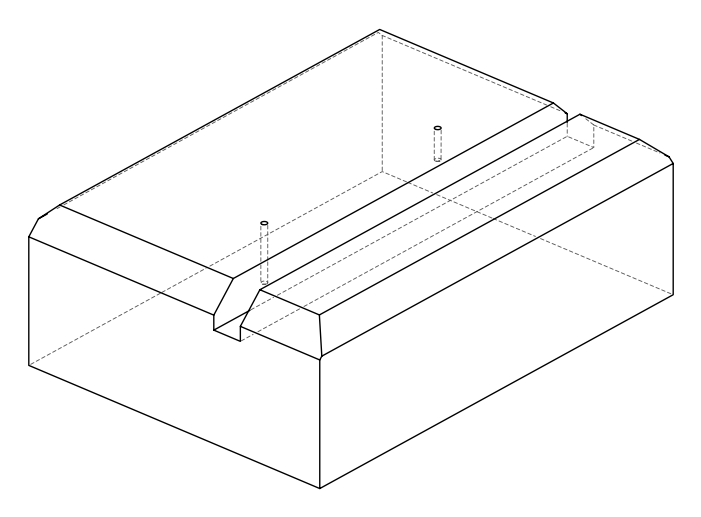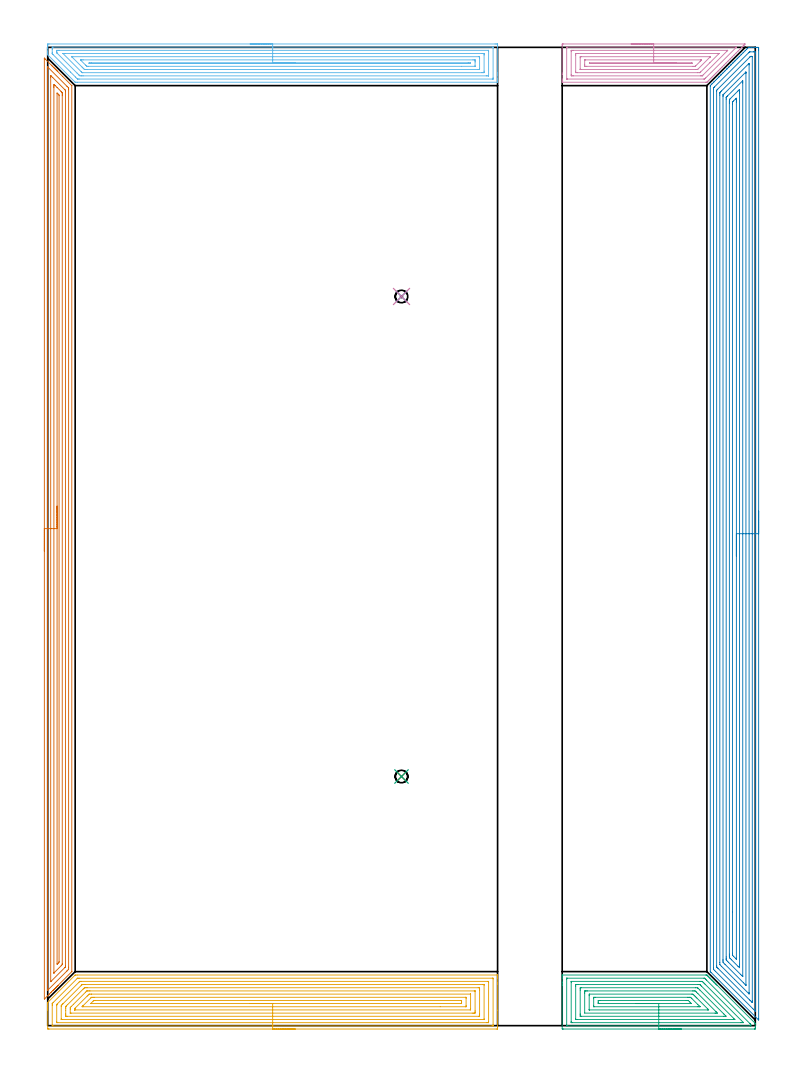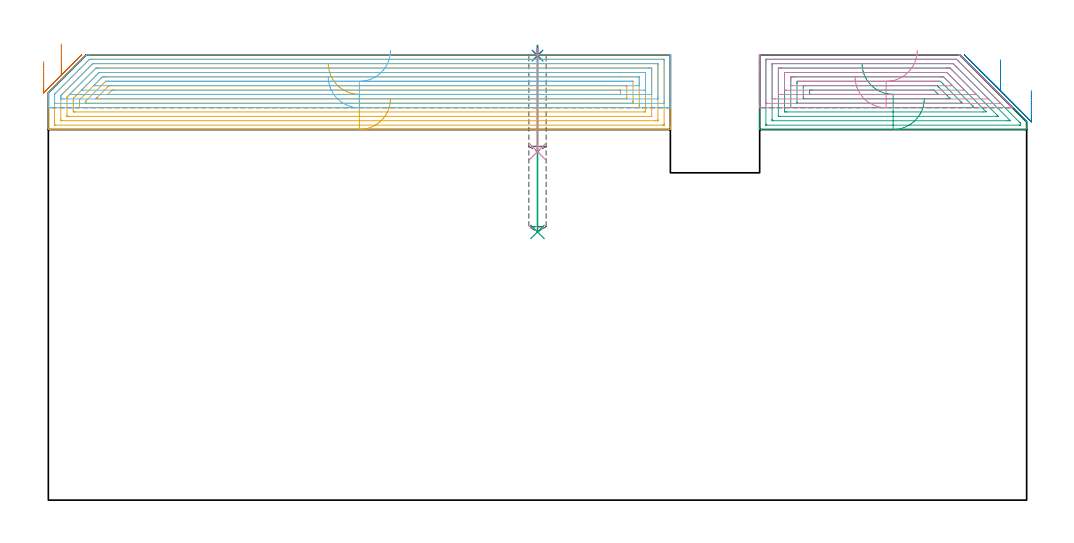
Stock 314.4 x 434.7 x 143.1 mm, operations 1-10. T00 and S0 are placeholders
(PLAN: 11 operations, 3 tool changes, 94.9 min)
(1 SPOT_DRILL | STEP1POCKET | NXT0321_9005460120000 | 0.03 min | 1 mm3)
(2 SPOT_DRILL_1 | STEP1POCKET_1 | NXT0321_9005460120000 | 0.03 min | 0 mm3)
(3 DRILL_BLIND_HOLE_INTO_CENTER | STEP1POCKET | UGT0301_451 | 0.24 min | 1354 mm3)
(4 DRILL_BLIND_HOLE_INTO_CENTER_1 | STEP1POCKET_1 | UGT0301_451 | 0.13 min | 728 mm3)
(5 AREA_MILL | FG_CHAMFER_SURFACE | UGT0205_001 | 14.49 min | 59989 mm3)
(6 AREA_MILL_1 | FG_CHAMFER_SURFACE_1 | UGT0205_001 | 11.12 min | 29936 mm3)
(7 AREA_MILL_2 | FG_CHAMFER_SURFACE_2 | UGT0205_001 | 16.45 min | 29896 mm3)
(8 AREA_MILL_3 | FG_CHAMFER_SURFACE_3 | UGT0205_001 | 26.9 min | 100169 mm3)
(9 AREA_MILL_4 | FG_CHAMFER_SURFACE_4 | UGT0205_001 | 5.82 min | 23470 mm3)
(10 AREA_MILL_5 | FG_CHAMFER_SURFACE_5 | UGT0205_001 | 4.25 min | 11216 mm3)
(11 MILL_RECTANGULAR_SLOT | SLOT_RECTANGULAR | UGT0201_094 | Follow Part, ap 5, ae 75% | 15.43 min | 465919 mm3)
(TOOL NXT0321_9005460120000 | NC Spot Drill, 142deg, 12mm, Carbide, Uncoated | D12 PA142 FL30 Z2)
(TOOL UGT0301_451 | Carbide Drill 5.6 mm | D5.6 PA118 FL57 Z2)
(TOOL UGT0205_001 | Chamfer Mill 20 x 3 x 45 deg. | D20 FL50 Z2)
(TOOL UGT0201_094 | End mill 20 mm | D20 FL38 Z4)
(OP 1 SPOT_DRILL)
G17 G21 G94 G90
T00 M6
G54
G17 G0 G90 X157.2 Y110.7 S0 M3
G43 Z153.1 H0
G94 G81 G98 Z142.859 F250. R146.1
G80
M5
M2
(OP 2 SPOT_DRILL_1)
G17 G21 G94 G90
T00 M6
G54
G17 G0 G90 X157.2 Y324. S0 M3
G43 Z153.1 H0
G94 G81 G98 Z142.859 F250. R146.1
G80
M5
M2
(OP 3 DRILL_BLIND_HOLE_INTO_CENTER)
G17 G21 G94 G90
T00 M6
G54
G17 G0 G90 X157.2 Y110.7 S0 M3
G43 Z153.1 H0
G94 G81 G98 Z86.2 F250. R145.1
G80
M5
M2
(OP 4 DRILL_BLIND_HOLE_INTO_CENTER_1)
G17 G21 G94 G90
T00 M6
G54
G17 G0 G90 X157.2 Y324. S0 M3
G43 Z153.1 H0
G94 G81 G98 Z112. F250. R145.1
G80
M5
M2
(OP 5 AREA_MILL)
G17 G21 G94 G90
T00 M6
G54
G17 G0 G90 X109.95 Y-1.5 S1061 M3
G43 Z153.1 H0
Z129.1
G94 G1 X109.912 Z128.228 F250.
X109.798 Z127.364
X109.609 Z126.512
X109.347 Z125.68
X109.013 Z124.874
X108.61 Z124.1
X108.142 Z123.364
X107.61 Z122.672
X107.021 Z122.029
X106.378 Z121.44
X105.686 Z120.908
X104.95 Z120.44
X104.176 Z120.037
X103.37 Z119.703
X102.538 Z119.441
X101.686 Z119.252
X100.822 Z119.138
X99.95 Z119.1
X0.587
X0.193 Y-1.496 Z119.102
X0.01 Y-1.491 Z119.106
X0. Y-1.304 Z119.293
Y6.961 Z127.555
Y7.565 Z128.162
Y7.846 Z128.442
Y8.449 Z129.046
Y8.73 Z129.326
Y9.293 Z129.892
Y9.615 Z130.214
Y10.058 Z130.656
X0.001 Y10.221 Z130.819
X0.01 Y10.3 Z130.895
X0.083 Y10.383 Z130.982
X12.172 Y22.471 Z143.071
X12.196 Y22.493 Z143.093
X13.063 Y22.5 Z143.1
X199.758
X199.891 Y22.497 Z143.088
X199.893 Y22.483 Z143.074
X199.9 Y22.183 Z142.782
Y21.68 Z142.279
Y21.117 Z141.712
Y19.067 Z139.664
Y18.463 Z139.057
Y6.82 Z127.417
Y-0.7 Z119.897
X199.897 Y-1.002 Z119.595
X199.892 Y-1.491 Z119.106
X199.809 Y-1.494 Z119.103
X199.313 Y-1.5 Z119.1
X99.95
Y-0.086 Z120.514
X2.338
X2.15 Y-0.084 Z120.516
X2.057 Y-0.081 Z120.519
X2.018 Y-0.079 Z120.521
X2.01 Y-0.054 Z120.546
X2.006 Y0.033 Z120.633
X2.001 Y0.248 Z120.848
X2. Y9.097 Z129.697
X2.004 Y9.615 Z130.215
X2.007 Y9.798 Z130.398
X2.01 Y9.843 Z130.443
X2.031 Y9.87 Z130.47
X2.069 Y9.913 Z130.513
X2.369 Y10.219 Z130.819
X13.063 Y20.912 Z141.512
X13.169 Y21.012 Z141.612
X13.225 Y21.063 Z141.663
X13.259 Y21.079 Z141.679
X13.31 Y21.081 Z141.681
X13.525 Y21.084 Z141.684
X13.954 Y21.086 Z141.686
X197.562
X197.75 Y21.084 Z141.684
X197.843 Y21.081 Z141.681
X197.882 Y21.079 Z141.679
X197.89 Y21.054 Z141.654
X197.894 Y20.967 Z141.567
X197.899 Y20.752 Z141.352
Y0.402 Z121.002
X197.893 Y0.034 Z120.634
X197.89 Y-0.068 Z120.532
X197.875 Y-0.079 Z120.521
X197.852 Y-0.081 Z120.519
X197.745 Y-0.084 Z120.516
X197.531 Y-0.086 Z120.514
X197.499
X99.95
Y1.328 Z121.928
X4.478 Y1.329 Z121.929
X4.152 Y1.33 Z121.93
X4.044 Y1.333 Z121.933
X4.013 Y1.335 Z121.935
X4.007 Y1.401 Z122.001
X4.003 Y1.502 Z122.102
X4.001 Y1.652 Z122.252
X4. Y1.803 Z122.403
Y8.881 Z129.481
X4.002 Y9.032 Z129.632
X4.009 Y9.333 Z129.933
X4.013 Y9.402 Z130.002
X4.026 Y9.42 Z130.02
X4.062 Y9.46 Z130.06
X4.152 Y9.553 Z130.153
X13.951 Y19.352 Z139.952
X14.255 Y19.645 Z140.245
X14.277 Y19.665 Z140.265
X14.308 Y19.667 Z140.267
X14.378 Y19.67 Z140.27
X14.52 Y19.671 Z140.271
X14.846 Y19.672 Z140.272
X195.422 Y19.671 Z140.271
X195.748 Y19.669 Z140.269
X195.856 Y19.667 Z140.267
X195.887 Y19.665 Z140.265
X195.893 Y19.598 Z140.198
X195.897 Y19.498 Z140.098
X195.899 Y19.348 Z139.948
X195.9 Y19.197 Z139.797
X195.899 Y1.652 Z122.252
X195.898 Y1.503 Z122.103
X195.89 Y1.352 Z121.952
X195.883 Y1.334 Z121.934
X195.869 Y1.332 Z121.932
X195.83 Y1.33 Z121.93
X195.748 Y1.329 Z121.929
X195.183 Y1.328 Z121.928
X99.95
Y2.743 Z123.343
X6.618
X6.085 Y2.745 Z123.345
X6.024 Y2.748 Z123.348
X6.011 Y2.749 Z123.349
X6.008 Y2.765 Z123.365
X6.004 Y2.81 Z123.41
X6.001 Y2.992 Z123.592
Y8.664 Z129.264
X6.002 Y8.73 Z129.33
X6.01 Y8.933 Z129.533
X6.135 Y9.074 Z129.674
X6.304 Y9.248 Z129.848
X6.664 Y9.615 Z130.215
X6.744 Y9.696 Z130.296
X14.846 Y17.797 Z138.397
X15.182 Y18.129 Z138.729
X15.265 Y18.207 Z138.807
X15.314 Y18.25 Z138.85
X15.395 Y18.252 Z138.852
X15.737 Y18.256 Z138.856
X15.944 Y18.257 Z138.857
X16.628
X193.282
X193.815 Y18.255 Z138.855
X193.876 Y18.252 Z138.852
X193.889 Y18.251 Z138.851
X193.892 Y18.235 Z138.835
X193.896 Y18.19 Z138.79
X193.899 Y18.008 Z138.608
Y3.012 Z123.612
X193.897 Y2.807 Z123.407
X193.894 Y2.757 Z123.357
X193.89 Y2.75 Z123.35
X193.884 Y2.747 Z123.347
X193.856 Y2.744 Z123.344
X193.758 Y2.743 Z123.343
X99.95
Y4.157 Z124.757
X8.608 Y4.158 Z124.758
X8.457 Y4.159 Z124.759
X8.156 Y4.164 Z124.764
X8.009 Y4.174 Z124.774
X8.006 Y4.221 Z124.821
X8.004 Y4.307 Z124.907
X8. Y4.91 Z125.51
Y5.191 Z125.791
Y6.679 Z127.279
Y7.564 Z128.164
X8.002 Y7.846 Z128.446
X8.009 Y8.44 Z129.04
X8.02 Y8.509 Z129.109
X8.065 Y8.558 Z129.158
X8.231 Y8.73 Z129.33
X8.861 Y9.363 Z129.963
X15.737 Y16.239 Z136.839
X15.966 Y16.466 Z137.066
X16.198 Y16.693 Z137.293
X16.342 Y16.831 Z137.431
X16.483 Y16.838 Z137.438
X16.628 Y16.84 Z137.44
X17.368 Y16.843 Z137.443
X17.519
X191.293 Y16.842 Z137.442
X191.443 Y16.841 Z137.441
X191.744 Y16.836 Z137.436
X191.89 Y16.826 Z137.426
X191.894 Y16.779 Z137.379
X191.896 Y16.693 Z137.293
X191.9 Y16.091 Z136.691
Y15.809 Z136.409
Y5.191 Z125.791
X191.898 Y4.59 Z125.19
X191.891 Y4.307 Z124.907
X191.886 Y4.164 Z124.764
X191.594 Y4.159 Z124.759
X191.443 Y4.158 Z124.758
X99.95 Y4.157 Z124.757
Y5.571 Z126.171
X10.39 Y5.572 Z126.172
X10.005 Y5.573 Z126.173
X10.004 Y5.574 Z126.174
X10.001 Y5.577 Z126.177
Y7.347 Z127.947
X10.007 Y7.846 Z128.446
X10.01 Y8.037 Z128.637
X10.097 Y8.137 Z128.737
X10.39 Y8.44 Z129.04
X11.422 Y9.475 Z130.075
X16.872 Y14.924 Z135.524
X17.198 Y15.243 Z135.843
X17.31 Y15.35 Z135.95
X17.397 Y15.422 Z136.022
X17.519 Y15.424 Z136.024
X17.903 Y15.427 Z136.027
X18.41 Y15.429 Z136.029
X18.793
X189.51 Y15.428 Z136.028
X189.895 Y15.427 Z136.027
X189.896 Y15.426 Z136.026
X189.899 Y15.423 Z136.023
X189.9 Y6.574 Z127.174
X189.897 Y6.076 Z126.676
X189.892 Y5.697 Z126.297
X189.882 Y5.578 Z126.178
X189.764 Y5.576 Z126.176
X189.51 Y5.573 Z126.173
X189.127 Y5.571 Z126.171
X188.619
X99.95
Y6.985 Z127.585
X12.148
X12.064 Y6.986 Z127.586
X12.023 Y6.989 Z127.589
X12.011 Y6.992 Z127.592
X12.006 Y7.002 Z127.602
X12.001 Y7.038 Z127.638
X12. Y7.049 Z127.649
Y7.132 Z127.732
X12.002 Y7.226 Z127.826
X12.01 Y7.525 Z128.125
X12.016 Y7.607 Z128.207
X12.029 Y7.625 Z128.225
X12.065 Y7.666 Z128.266
X12.162 Y7.765 Z128.365
X17.535 Y13.138 Z133.738
X17.981 Y13.581 Z134.181
X18.41 Y14.006 Z134.606
X18.441 Y14.009 Z134.609
X19.301 Y14.015 Z134.615
X19.326
X187.753
X187.836 Y14.013 Z134.613
X187.877 Y14.011 Z134.611
X187.889 Y14.008 Z134.608
X187.894 Y13.998 Z134.598
X187.899 Y13.962 Z134.562
X187.9 Y13.951 Z134.551
Y7.675 Z128.275
X187.897 Y7.504 Z128.104
X187.89 Y7.163 Z127.763
X187.881 Y6.992 Z127.592
X187.703 Y6.985 Z127.585
X99.95
Y8.4 Z129.
X15.737
X15.403 Y8.402 Z129.002
X15.309 Y8.404 Z129.004
X15.268 Y8.406 Z129.006
X15.348 Y8.492 Z129.092
X15.5 Y8.651 Z129.251
X15.577 Y8.73 Z129.33
X15.657 Y8.81 Z129.41
X19.209 Y12.361 Z132.961
X19.301 Y12.452 Z133.052
X19.447 Y12.589 Z133.189
X19.581 Y12.593 Z133.193
X19.862 Y12.598 Z133.198
X20.192 Y12.6 Z133.2
X20.75
X185.613
X185.795 Y12.598 Z133.198
X185.862 Y12.596 Z133.196
X185.883 Y12.594 Z133.194
X185.89 Y12.566 Z133.166
X185.895 Y12.483 Z133.083
X185.9 Y12.315 Z132.915
Y12.27 Z132.87
Y8.776 Z129.376
Y8.73 Z129.33
X185.897 Y8.521 Z129.121
X185.893 Y8.417 Z129.017
X185.891 Y8.409 Z129.009
X185.873 Y8.406 Z129.006
X185.816 Y8.402 Z129.002
X185.721 Y8.4 Z129.
X174.416
X99.95
Y9.814 Z130.414
X19.301
X19.243 Y9.815 Z130.415
X19.177 Y9.818 Z130.418
X19.133 Y9.82 Z130.42
X19.244 Y9.947 Z130.547
X20.192 Y10.895 Z131.495
X20.442 Y11.137 Z131.737
X20.486 Y11.177 Z131.777
X20.566 Y11.18 Z131.78
X20.738 Y11.183 Z131.783
X21.084 Y11.186 Z131.786
X21.284
X183.472
X183.702 Y11.185 Z131.785
X183.817 Y11.183 Z131.783
X183.873 Y11.179 Z131.779
X183.89 Y11.177 Z131.777
X183.891 Y11.157 Z131.757
X183.899 Y10.763 Z131.363
Y10.5 Z131.1
X183.898 Y9.879 Z130.479
X183.893 Y9.836 Z130.436
X183.889 Y9.82 Z130.42
X183.876 Y9.819 Z130.419
X183.791 Y9.816 Z130.416
X183.618 Y9.814 Z130.414
X99.95
X99.078 Z130.452
X98.214 Z130.566
X97.362 Z130.754
X96.53 Z131.017
X95.724 Z131.351
X94.95 Z131.753
X94.214 Z132.222
X93.522 Z132.753
X92.879 Z133.343
X92.29 Z133.986
X91.758 Z134.678
X91.29 Z135.414
X90.887 Z136.188
X90.553 Z136.994
X90.291 Z137.826
X90.102 Z138.677
X89.988 Z139.542
X89.95 Z140.414
G0 Z153.1
M5
M2
(OP 6 AREA_MILL_1)
G17 G21 G94 G90
T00 M6
G54
G17 G0 G90 X89.95 Y436.2 S1061 M3
G43 Z153.1 H0
Z136.1
G94 G1 X89.988 Z135.228 F250.
X90.102 Z134.364
X90.291 Z133.512
X90.553 Z132.68
X90.887 Z131.874
X91.29 Z131.1
X91.758 Z130.364
X92.29 Z129.672
X92.879 Z129.029
X93.522 Z128.44
X94.214 Z127.908
X94.95 Z127.44
X95.724 Z127.037
X96.53 Z126.703
X97.362 Z126.441
X98.214 Z126.252
X99.078 Z126.138
X99.95 Z126.1
X198.788
X199.313 Y436.199 Z126.101
X199.831 Y436.194 Z126.103
X199.892 Y436.191 Z126.106
X199.896 Y435.678 Z126.619
X199.9 Y435.094 Z127.203
Y423.268 Z139.027
Y422.663 Z139.635
Y422.381 Z139.916
Y420.608 Z141.687
Y420.045 Z142.254
Y419.722 Z142.577
Y419.531 Z142.768
X199.893 Y419.224 Z143.068
X199.89 Y419.203 Z143.088
X199.758 Y419.2 Z143.1
X13.063
X12.2 Y419.207 Z143.093
X12.172 Y419.228 Z143.072
X0.129 Y431.271 Z131.029
X0.01 Y431.399 Z130.894
X0.001 Y431.525 Z130.769
X0. Y431.809 Z130.49
Y432.455 Z129.844
Y433.019 Z129.276
Y434.187 Z128.11
Y434.792 Z127.502
Y435.376 Z126.919
X0.003 Y435.678 Z126.617
X0.008 Y436.191 Z126.105
X0.069 Y436.193 Z126.103
X0.587 Y436.2 Z126.1
X99.95
Y434.786 Z127.514
X197.752 Y434.785 Z127.515
X197.86 Y434.784 Z127.516
X197.886 Y434.782 Z127.518
X197.891 Y434.78 Z127.52
X197.895 Y434.772 Z127.528
X197.898 Y434.737 Z127.563
X197.899 Y434.653 Z127.647
X197.9 Y434.424 Z127.876
X197.899 Y421.128 Z141.172
X197.893 Y420.76 Z141.54
X197.89 Y420.656 Z141.644
X197.881 Y420.62 Z141.68
X197.861 Y420.619 Z141.681
X197.752 Y420.616 Z141.684
X197.53 Y420.614 Z141.686
X13.954
X13.506 Y420.618 Z141.682
X13.286 Y420.621 Z141.679
X13.233 Y420.628 Z141.672
X13.17 Y420.687 Z141.613
X13.063 Y420.789 Z141.511
X12.355 Y421.495 Z140.805
X10.139 Y423.711 Z138.589
X2.369 Y431.481 Z130.819
X2.049 Y431.81 Z130.49
X2.012 Y431.85 Z130.45
X2.007 Y431.912 Z130.388
X2.003 Y432.01 Z130.29
X2.001 Y432.132 Z130.168
X2. Y432.5 Z129.8
Y433.905 Z128.395
X2.001 Y434.272 Z128.028
X2.007 Y434.64 Z127.66
X2.01 Y434.744 Z127.556
X2.019 Y434.78 Z127.52
X2.039 Y434.781 Z127.519
X2.148 Y434.783 Z127.517
X2.369 Y434.786 Z127.514
X99.95
Y433.372 Z128.928
X195.748 Y433.371 Z128.929
X195.866 Y433.37 Z128.93
X195.885 Y433.368 Z128.932
X195.888 Y433.366 Z128.934
X195.893 Y433.35 Z128.95
X195.897 Y433.27 Z129.03
X195.899 Y433.17 Z129.13
X195.9 Y433.019 Z129.281
X195.899 Y422.231 Z140.069
X195.893 Y422.08 Z140.22
X195.89 Y422.04 Z140.26
X195.878 Y422.035 Z140.265
X195.836 Y422.032 Z140.268
X195.748 Y422.03 Z140.27
X195.211 Y422.029 Z140.271
X194.857 Y422.028 Z140.272
X15.737 Y422.029 Z140.271
X15.199
X14.846 Y422.031 Z140.269
X14.302 Y422.036 Z140.264
X13.954 Y422.347 Z139.953
X13.919 Y422.381 Z139.919
X13.063 Y423.236 Z139.064
X4.152 Y432.147 Z130.153
X4.045 Y432.258 Z130.042
X4.02 Y432.286 Z130.014
X4.011 Y432.299 Z130.001
X4.008 Y432.365 Z129.935
X4.003 Y432.566 Z129.734
X4. Y432.868 Z129.432
Y433.019 Z129.281
X4.001 Y433.169 Z129.131
X4.007 Y433.32 Z128.98
X4.01 Y433.36 Z128.94
X4.022 Y433.365 Z128.935
X4.064 Y433.368 Z128.932
X4.152 Y433.37 Z128.93
X4.688 Y433.371 Z128.929
X5.043 Y433.372 Z128.928
X99.95
Y431.957 Z130.343
X193.075
X193.252 Y431.956 Z130.344
X193.828 Y431.951 Z130.349
X193.89 Y431.949 Z130.351
X193.893 Y431.864 Z130.436
X193.897 Y431.68 Z130.62
X193.9 Y431.312 Z130.988
X193.899 Y424.154 Z138.146
X193.894 Y423.744 Z138.556
X193.89 Y423.539 Z138.761
X193.883 Y423.449 Z138.851
X193.785 Y423.447 Z138.853
X193.075 Y423.443 Z138.857
X192.899
X15.56
X15.382 Y423.445 Z138.855
X15.338 Y423.447 Z138.853
X15.32 Y423.449 Z138.851
X15.278 Y423.483 Z138.817
X15.103 Y423.651 Z138.649
X14.846 Y423.904 Z138.396
X6.825 Y431.925 Z130.375
X6.809 Y431.946 Z130.354
X6.808 Y431.948 Z130.352
X6.825 Y431.95 Z130.35
X7.004 Y431.954 Z130.346
X7.716 Y431.957 Z130.343
X7.892
X99.95
Y430.543 Z131.757
X191.477
X191.662 Y430.541 Z131.759
X191.785 Y430.539 Z131.761
X191.876 Y430.536 Z131.764
X191.89 Y430.509 Z131.791
X191.893 Y430.359 Z131.941
X191.899 Y429.756 Z132.544
Y425.324 Z136.976
X191.894 Y425.041 Z137.259
X191.89 Y424.891 Z137.409
X191.876 Y424.864 Z137.436
X191.785 Y424.861 Z137.439
X191.662 Y424.858 Z137.442
X191.477 Y424.857 Z137.443
X191.292
X17.519
X16.811 Y424.858 Z137.442
X16.628 Y424.86 Z137.44
X16.444 Y424.864 Z137.436
X16.339 Y424.872 Z137.428
X16.28 Y424.926 Z137.374
X16.161 Y425.041 Z137.259
X15.737 Y425.462 Z136.838
X15.271 Y425.927 Z136.373
X10.84 Y430.359 Z131.941
X10.696 Y430.507 Z131.793
X10.674 Y430.533 Z131.767
X10.673 Y430.536 Z131.764
X10.691 Y430.538 Z131.762
X10.788 Y430.541 Z131.759
X10.912 Y430.543 Z131.757
X11.096
X99.95
Y429.129 Z133.171
X188.965 Y429.128 Z133.172
X189.51 Y429.125 Z133.175
X189.863 Y429.122 Z133.178
X189.89 Y429.117 Z133.183
X189.896 Y429.089 Z133.211
X189.899 Y428.586 Z133.714
X189.9 Y428.199 Z134.101
X189.898 Y426.427 Z135.873
X189.892 Y426.297 Z136.003
X189.89 Y426.279 Z136.021
X189.882 Y426.277 Z136.023
X189.851 Y426.274 Z136.026
X189.783 Y426.272 Z136.028
X183.828 Y426.271 Z136.029
X18.064
X17.519 Y426.274 Z136.026
X17.442 Y426.275 Z136.025
X17.397 Y426.278 Z136.022
X17.355 Y426.305 Z135.995
X17.181 Y426.474 Z135.826
X16.835 Y426.813 Z135.487
X14.846 Y428.803 Z133.497
X14.658 Y428.995 Z133.305
X14.569 Y429.091 Z133.209
X14.541 Y429.123 Z133.177
X14.56 Y429.124 Z133.176
X14.846 Y429.127 Z133.173
X15.192 Y429.129 Z133.171
X15.737
X99.95
Y427.715 Z134.585
X186.822
X187.714 Y427.714 Z134.586
X187.728 Y427.712 Z134.588
X187.824 Y427.7 Z134.6
X187.74 Y427.687 Z134.613
X187.728
X186.852 Y427.685 Z134.615
X19.316
X18.421 Y427.69 Z134.61
X18.41 Y427.693 Z134.607
X18.402 Y427.7 Z134.6
X18.397 Y427.71 Z134.59
X18.398 Y427.712 Z134.588
X18.41 Y427.713 Z134.587
X19.286 Y427.715 Z134.585
X99.95
X100.822 Z134.623
X101.686 Z134.737
X102.538 Z134.926
X103.37 Z135.188
X104.176 Z135.522
X104.95 Z135.925
X105.686 Z136.394
X106.378 Z136.925
X107.021 Z137.514
X107.61 Z138.157
X108.142 Z138.85
X108.61 Z139.585
X109.013 Z140.359
X109.347 Z141.165
X109.609 Z141.997
X109.798 Z142.849
X109.912 Z143.714
X109.95 Z144.585
G0 Z153.1
M5
M2
(OP 7 AREA_MILL_2)
G17 G21 G94 G90
T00 M6
G54
G17 G0 G90 X-1.5 Y210.85 S1061 M3
G43 Z153.1 H0
Z140.9
G94 G1 Y210.888 Z140.028 F250.
Y211.002 Z139.164
Y211.191 Z138.312
Y211.453 Z137.48
Y211.787 Z136.674
Y212.19 Z135.9
Y212.658 Z135.164
Y213.189 Z134.472
Y213.779 Z133.829
Y214.422 Z133.24
Y215.114 Z132.708
Y215.85 Z132.24
Y216.624 Z131.837
Y217.43 Z131.503
Y218.262 Z131.241
Y219.113 Z131.052
Y219.978 Z130.938
Y220.85 Z130.9
X-1.499 Y429.886 Z130.899
X-1.496 Y429.888 Z130.903
X-1.487 Y429.886 Z130.911
X-1.104 Y429.504 Z131.295
X1.639 Y426.761 Z134.039
X1.967 Y426.434 Z134.364
X2.474 Y425.926 Z134.874
X2.681 Y425.72 Z135.078
X2.845 Y425.557 Z135.24
X3.004 Y425.397 Z135.402
X3.127 Y425.274 Z135.525
X3.284 Y425.119 Z135.679
X3.435 Y424.966 Z135.833
X3.573 Y424.828 Z135.971
X3.722 Y424.68 Z136.118
X3.867 Y424.534 Z136.264
X4.02 Y424.381 Z136.417
X4.161 Y424.241 Z136.557
X4.298 Y424.103 Z136.696
X4.466 Y423.935 Z136.864
X6.634 Y421.767 Z139.032
X10.691 Y417.709 Z143.09
X10.696 Y417.697 Z143.096
X10.7 Y417.686 Z143.1
Y24.014
X10.696 Y24.003 Z143.096
X10.691 Y23.991 Z143.09
X4.6 Y17.898 Z136.996
X4.466 Y17.765 Z136.864
X4.298 Y17.597 Z136.696
X4.161 Y17.459 Z136.557
X4.02 Y17.318 Z136.417
X3.867 Y17.166 Z136.264
X3.722 Y17.02 Z136.118
X3.573 Y16.872 Z135.971
X3.435 Y16.734 Z135.833
X3.284 Y16.581 Z135.679
X3.127 Y16.426 Z135.525
X3.004 Y16.303 Z135.402
X2.845 Y16.142 Z135.24
X2.68 Y15.979 Z135.078
X2.406 Y15.705 Z134.804
X2.235 Y15.533 Z134.631
X1.676 Y14.976 Z134.076
X1.342 Y14.64 Z133.738
X0.735 Y14.035 Z133.135
X0.002 Y13.301 Z132.401
X-1.338 Y11.962 Z131.062
X-1.493 Y11.819 Z130.906
X-1.5 Y11.962 Z130.9
Y220.85
X-0.086 Z132.314
Y425.72
X-0.084 Y425.956 Z132.316
X-0.082 Y426.015 Z132.318
X-0.081 Y426.021 Z132.319
X-0.079 Z132.321
X-0.056 Y426.002 Z132.344
X-0.008 Y425.956 Z132.392
X8.549 Y417.401 Z140.949
X9.152 Y416.793 Z141.552
X9.241 Y416.697 Z141.641
X9.279 Y416.648 Z141.679
X9.28 Y416.605 Z141.68
X9.283 Y416.419 Z141.683
X9.285 Y416.044 Z141.685
X9.286 Y415.901 Z141.686
X9.285 Y25.942 Z141.685
Y25.799
X9.28 Y25.055 Z141.68
X9.146 Y24.906 Z141.546
X8.849 Y24.601 Z141.249
X8.549 Y24.299 Z140.949
X8.408 Y24.157 Z140.808
X0.075 Y15.825 Z132.475
X-0.001 Y15.75 Z132.399
X-0.075 Y15.681 Z132.325
X-0.079 Y15.68 Z132.321
X-0.08 Y15.683 Z132.32
X-0.083 Y15.732 Z132.317
X-0.085 Y15.836 Z132.315
X-0.086 Y220.85 Z132.314
X1.328 Z133.728
X1.329 Y421.46 Z133.729
X1.333 Y422.15 Z133.733
X1.346 Z133.746
X1.529 Y421.97 Z133.929
X2.244 Y421.257 Z134.644
X7.599 Y415.901 Z139.999
X7.671 Y415.825 Z140.071
X7.864 Y415.614 Z140.264
X7.869 Y415.212 Z140.269
X7.871 Y415.008 Z140.271
Y26.489
X7.868 Y26.284 Z140.268
X7.864 Y26.149 Z140.264
X7.858 Y26.068 Z140.258
X7.636 Y25.835 Z140.036
X1.35 Y19.55 Z133.75
X1.341 Y19.546 Z133.741
X1.335 Y19.547 Z133.735
X1.332 Y19.55 Z133.732
X1.33 Y19.565 Z133.73
X1.329 Y19.754 Z133.729
X1.328 Y220.85 Z133.728
X2.743 Z135.143
Y416.793
X2.744 Y417.343 Z135.144
X2.745 Y417.686 Z135.145
X2.75 Y418.229 Z135.15
X3.284 Y417.759 Z135.684
X3.362 Y417.686 Z135.762
X4.161 Y416.89 Z136.561
X4.258 Y416.793 Z136.658
X5.916 Y415.135 Z138.316
X6.043 Y415.008 Z138.443
X6.174 Y414.874 Z138.574
X6.446 Y414.593 Z138.846
X6.45 Y414.465 Z138.85
X6.454 Y414.115 Z138.854
X6.457 Y413.565 Z138.857
Y413.223
Y27.584
X6.454 Y27.309 Z138.854
X6.451 Y27.172 Z138.851
X6.449 Y27.109 Z138.849
X5.979 Y26.628 Z138.379
X2.882 Y23.53 Z135.282
X2.821 Y23.47 Z135.221
X2.784 Y23.436 Z135.184
X2.757 Y23.414 Z135.157
X2.75 Y23.409 Z135.15
X2.748 Y23.423 Z135.148
X2.745 Y23.519 Z135.145
X2.743 Y23.671 Z135.143
Y220.85
X4.157 Z136.557
Y414.115
X4.161 Y414.428 Z136.561
X4.48 Y414.115 Z136.88
X5.039 Y413.551 Z137.439
X5.043 Y413.218 Z137.443
Y28.477
X5.039 Y28.149 Z137.439
X4.762 Y27.866 Z137.162
X4.485 Y27.584 Z136.885
X4.319 Y27.423 Z136.719
X4.161 Y27.271 Z136.561
X4.157 Y27.589 Z136.557
Y220.85
Y221.721 Z136.595
Y222.586 Z136.709
Y223.438 Z136.898
Y224.27 Z137.16
Y225.076 Z137.494
Y225.85 Z137.897
Y226.586 Z138.365
Y227.278 Z138.896
Y227.921 Z139.486
Y228.51 Z140.129
Y229.041 Z140.821
Y229.51 Z141.557
Y229.913 Z142.331
Y230.247 Z143.137
Y230.509 Z143.969
Y230.698 Z144.82
Y230.812 Z145.685
Y230.85 Z146.557
G0 Z153.1
M5
M2
(OP 8 AREA_MILL_3)
G17 G21 G94 G90
T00 M6
G54
G17 G0 G90 X315.9 Y228.6 S1061 M3
G43 Z153.1 H0
Z131.6
G94 G1 Y228.562 Z130.728 F250.
Y228.448 Z129.864
Y228.259 Z129.012
Y227.997 Z128.18
Y227.663 Z127.374
Y227.26 Z126.6
Y226.792 Z125.864
Y226.26 Z125.172
Y225.671 Z124.529
Y225.028 Z123.94
Y224.336 Z123.409
Y223.6 Z122.94
Y222.826 Z122.537
Y222.02 Z122.203
Y221.188 Z121.941
Y220.336 Z121.752
Y219.472 Z121.638
Y218.6 Z121.6
Y3.031
X315.899 Y2.681 Z121.601
X315.898 Y2.634 Z121.602
X315.891 Y2.513 Z121.605
X315.804 Y2.598 Z121.694
X315.718 Y2.681 Z121.78
X294.708 Y23.692 Z142.792
X294.438 Y23.966 Z143.057
X294.404 Y24.005 Z143.089
X294.4 Y24.139 Z143.1
Y417.531
X294.404 Y417.695 Z143.089
X294.447 Y417.749 Z143.048
X295.05 Y418.35 Z142.45
X295.274 Y418.575 Z142.224
X295.384 Y418.686 Z142.112
X295.957 Y419.257 Z141.543
X296.168 Y419.469 Z141.33
X296.272 Y419.574 Z141.224
X296.716 Y420.016 Z140.783
X297.16 Y420.462 Z140.336
X297.604 Y420.904 Z139.895
X298.048 Y421.35 Z139.448
X298.254 Y421.555 Z139.245
X298.313 Y421.613 Z139.187
X298.935 Y422.237 Z138.561
X299.149 Y422.449 Z138.351
X299.183 Y422.483 Z138.317
X299.823 Y423.125 Z137.673
X300.052 Y423.352 Z137.448
X300.711 Y424.013 Z136.785
X300.921 Y424.221 Z136.579
X301.599 Y424.9 Z135.898
X301.791 Y425.091 Z135.709
X301.831 Y425.131 Z135.669
X302.487 Y425.788 Z135.01
X302.66 Y425.96 Z134.84
X302.725 Y426.025 Z134.775
X303.374 Y426.676 Z134.122
X303.53 Y426.83 Z133.97
X303.619 Y426.919 Z133.881
X304.262 Y427.564 Z133.235
X304.399 Y427.7 Z133.1
X304.513 Y427.813 Z132.987
X304.706 Y428.007 Z132.792
X304.81 Y428.111 Z132.687
X305.15 Y428.451 Z132.347
X305.269 Y428.569 Z132.231
X305.407 Y428.707 Z132.092
X305.594 Y428.895 Z131.904
X305.704 Y429.005 Z131.793
X306.301 Y429.601 Z131.198
X306.482 Y429.783 Z131.016
X306.598 Y429.899 Z130.899
X307.195 Y430.496 Z130.304
X307.37 Y430.671 Z130.128
X308.089 Y431.39 Z129.41
X308.257 Y431.559 Z129.24
X308.983 Y432.284 Z128.516
X309.145 Y432.447 Z128.352
X309.877 Y433.178 Z127.622
X310.033 Y433.335 Z127.464
X310.477 Y433.777 Z127.023
X310.771 Y434.072 Z126.728
X310.921 Y434.222 Z126.576
X311.365 Y434.665 Z126.135
X311.374 Y434.674 Z126.125
X311.401 Y434.693 Z126.097
X311.412 Y434.7 Z126.086
X311.809 Z125.69
X311.904 Z125.595
X312.696 Z124.799
X313.944 Z123.553
X314.472 Z123.023
X315.096 Z122.4
X315.36 Y434.697 Z122.136
X315.891 Y434.692 Z121.605
X315.893 Y434.609 Z121.603
X315.898 Y434.072 Z121.602
X315.9 Y433.528 Z121.6
Y218.6
X314.486 Z123.014
X314.485 Y6.691 Z123.015
X314.472 Y6.39 Z123.028
X314.148 Y6.704 Z123.352
X313.584 Y7.266 Z123.916
X313.251 Y7.599 Z124.249
X296.716 Y24.134 Z140.784
X296.266 Y24.586 Z141.234
X295.828 Y25.034 Z141.672
X295.815 Y25.48 Z141.685
X295.814 Y25.494 Z141.686
X295.815 Y416.204 Z141.685
X295.828 Y416.666 Z141.672
X296.033 Y416.879 Z141.467
X296.234 Y417.084 Z141.266
X311.433 Y432.284 Z126.067
X311.623 Y432.47 Z125.877
X311.809 Y432.648 Z125.691
X311.87 Y432.69 Z125.63
X311.927 Y432.695 Z125.573
X312.046 Y432.699 Z125.454
X313.584 Y432.7 Z123.916
X314.06 Y432.698 Z123.44
X314.472 Y432.69 Z123.028
X314.485 Y432.284 Z123.015
X314.486 Y432.27 Z123.014
Y218.6
X313.072 Z124.428
X313.071 Y11.175 Z124.429
X313.07 Y10.798 Z124.43
X313.066 Y10.281 Z124.434
X313.065 Y10.254 Z124.435
X313.027 Y10.281 Z124.473
X312.696 Y10.605 Z124.804
X312.124 Y11.175 Z125.376
X311.809 Y11.49 Z125.691
X297.819 Y25.48 Z139.681
X297.604 Y25.699 Z139.896
X297.27 Y26.041 Z140.23
X297.235 Y26.085 Z140.265
X297.233 Y26.148 Z140.267
X297.23 Y26.248 Z140.27
X297.229 Y26.374 Z140.271
Y26.752
Y415.296
X297.231 Y415.485 Z140.269
X297.233 Y415.579 Z140.267
X297.235 Y415.622 Z140.265
X297.257 Y415.646 Z140.243
X297.604 Y416.003 Z139.896
X297.696 Y416.097 Z139.804
X311.951 Y430.352 Z125.549
X312.097 Y430.496 Z125.403
X312.298 Y430.687 Z125.202
X312.497 Y430.696 Z125.003
X312.696 Y430.698 Z124.804
X312.899 Y430.695 Z124.601
X313.034 Y430.69 Z124.466
X313.065 Y430.684 Z124.435
X313.067 Y430.666 Z124.433
X313.069 Y430.621 Z124.431
X313.071 Y430.496 Z124.429
X313.072 Y218.6 Z124.428
X311.657 Z125.843
Y14.751
X311.652 Y14.139 Z125.848
X311.651 Y14.117 Z125.849
X311.627 Y14.133 Z125.873
X311.537 Y14.217 Z125.963
X311.358 Y14.392 Z126.142
X305.186 Y20.563 Z132.314
X299.374 Y26.374 Z138.126
X298.65 Y27.109 Z138.85
X298.648 Y27.268 Z138.852
X298.643 Y28.01 Z138.857
Y413.508
X298.644 Y414.249 Z138.856
X298.646 Y414.402 Z138.854
X298.65 Y414.583 Z138.85
X298.765 Y414.707 Z138.735
X298.919 Y414.866 Z138.581
X299.345 Y415.296 Z138.155
X311.468 Y427.419 Z126.032
X311.555 Y427.504 Z125.945
X311.634 Y427.577 Z125.866
X311.65 Y427.589 Z125.85
X311.653 Y427.559 Z125.847
X311.655 Y427.491 Z125.845
X311.657 Y427.072 Z125.843
Y426.919
Y218.6
X310.243 Z127.257
Y18.116
X310.241 Y18.045 Z127.259
X310.237 Y17.991 Z127.263
X310.234 Y17.976 Z127.266
X310.196 Y18.011 Z127.304
X310.033 Y18.167 Z127.467
X309.871 Y18.327 Z127.629
X309.145 Y19.053 Z128.355
X300.931 Y27.268 Z136.569
X300.267 Y27.943 Z137.233
X300.064 Y28.162 Z137.436
X300.061 Y28.37 Z137.439
X300.057 Y29.056 Z137.443
Y29.268
X300.058 Y412.825 Z137.442
X300.064 Y413.508 Z137.436
X300.065 Y413.556 Z137.435
X300.096 Y413.592 Z137.404
X300.138 Y413.638 Z137.362
X300.267 Y413.769 Z137.233
X300.583 Y414.085 Z136.917
X310.033 Y423.535 Z127.467
X310.129 Y423.628 Z127.371
X310.193 Y423.688 Z127.307
X310.235 Y423.725 Z127.265
X310.237 Y423.695 Z127.263
X310.241 Y423.555 Z127.259
X310.243 Y423.343 Z127.257
Y423.131
Y218.6
X308.829 Z128.671
Y22.223
X308.827 Y21.904 Z128.673
X308.824 Y21.852 Z128.676
X308.822 Y21.839 Z128.678
X308.817 Y21.842 Z128.683
X308.747 Y21.904 Z128.753
X308.257 Y22.391 Z129.243
X307.85 Y22.798 Z129.65
X302.486 Y28.162 Z135.014
X302.043 Y28.608 Z135.457
X301.602 Y29.056 Z135.898
X301.478 Y29.205 Z136.022
X301.476 Y29.344 Z136.024
X301.472 Y29.631 Z136.028
X301.471 Y29.95 Z136.029
Y30.526
X301.472 Y411.72 Z136.028
X301.475 Y412.292 Z136.025
X301.478 Y412.454 Z136.022
X301.486 Y412.527 Z136.014
X301.566 Y412.614 Z135.934
X301.804 Y412.855 Z135.696
X302.043 Y413.095 Z135.457
X308.715 Y419.767 Z128.785
X308.752 Y419.8 Z128.748
X308.766 Y419.809 Z128.734
X308.822 Y419.837 Z128.678
X308.824 Y419.767 Z128.676
X308.827 Y419.506 Z128.673
X308.828 Y419.191 Z128.672
X308.829 Y418.873 Z128.671
Y218.6
X307.415 Z130.085
Y27.268
X307.413 Y26.374 Z130.087
X307.412 Y26.332 Z130.088
X307.37 Y25.74 Z130.13
X306.724 Y26.374 Z130.776
X303.818 Y29.279 Z133.682
X303.151 Y29.95 Z134.349
X302.931 Y30.179 Z134.569
X302.889 Y30.844 Z134.611
X302.887 Y30.889 Z134.613
X302.885 Y31.739 Z134.615
Y409.932
X302.887 Y410.826 Z134.613
X302.888 Y410.869 Z134.612
X302.931 Y411.521 Z134.569
X303.026 Y411.624 Z134.474
X303.118 Y411.72 Z134.382
X306.694 Y415.296 Z130.806
X307.035 Y415.633 Z130.465
X307.37 Y415.96 Z130.13
X307.411 Y415.296 Z130.089
X307.413 Y415.252 Z130.087
X307.415 Y414.402 Z130.085
Y218.6
X306. Z131.5
Y29.95
X305.998 Y29.686 Z131.502
X305.996 Y29.574 Z131.504
X305.995 Y29.566 Z131.505
X305.981 Y29.576 Z131.519
X305.926 Y29.626 Z131.574
X305.816 Y29.732 Z131.684
X304.706 Y30.84 Z132.794
X304.307 Y31.247 Z133.193
X304.303 Y31.739 Z133.197
X304.3 Y32.147 Z133.2
Y50.457
Y409.447
X304.303 Y409.932 Z133.197
X304.306 Y410.334 Z133.194
X304.312 Y410.453 Z133.188
X304.689 Y410.843 Z132.811
X305.594 Y411.746 Z131.906
X305.993 Y412.111 Z131.507
X305.997 Y411.72 Z131.503
X305.999 Y411.312 Z131.501
X306. Y410.826 Z131.5
Y410.417
Y218.6
Y217.728 Z131.538
Y216.864 Z131.651
Y216.012 Z131.84
Y215.18 Z132.103
Y214.374 Z132.436
Y213.6 Z132.839
Y212.864 Z133.308
Y212.172 Z133.839
Y211.529 Z134.429
Y210.94 Z135.072
Y210.408 Z135.764
Y209.94 Z136.5
Y209.537 Z137.273
Y209.203 Z138.079
Y208.941 Z138.911
Y208.752 Z139.763
Y208.638 Z140.628
Y208.6 Z141.5
G0 Z153.1
M5
M2
(OP 9 AREA_MILL_4)
G17 G21 G94 G90
T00 M6
G54
G17 G0 G90 X281.5 Y-1.5 S1061 M3
G43 Z153.1 H0
Z129.1
G94 G1 X281.462 Z128.228 F250.
X281.348 Z127.364
X281.159 Z126.512
X280.897 Z125.68
X280.563 Z124.874
X280.16 Z124.1
X279.692 Z123.364
X279.16 Z122.672
X278.571 Z122.029
X277.928 Z121.44
X277.236 Z120.908
X276.5 Z120.44
X275.726 Z120.037
X274.92 Z119.703
X274.088 Z119.441
X273.236 Z119.252
X272.372 Z119.138
X271.5 Z119.1
X229.183
X228.79 Y-1.496 Z119.102
X228.61 Y-1.491 Z119.106
X228.6 Y-1.307 Z119.289
Y17.884 Z138.479
Y18.463 Z139.057
Y19.074 Z139.671
Y19.348 Z139.945
Y21.117 Z141.712
Y21.665 Z142.264
Y22.192 Z142.791
X228.607 Y22.484 Z143.075
X228.609 Y22.497 Z143.088
X228.738 Y22.5 Z143.1
X292.436
X292.895 Z143.081
X292.944 Y22.458 Z143.053
X292.957 Y22.444 Z143.042
X293.326 Y22.075 Z142.672
X293.4 Y22.002 Z142.598
X293.469 Y21.931 Z142.53
X293.623 Y21.777 Z142.376
X293.695 Y21.707 Z142.304
X293.762 Y21.638 Z142.237
X293.92 Y21.48 Z142.079
X293.99 Y21.412 Z142.009
X294.055 Y21.345 Z141.944
X294.217 Y21.183 Z141.782
X294.284 Y21.117 Z141.714
X294.348 Y21.052 Z141.651
X294.514 Y20.886 Z141.485
X294.579 Y20.822 Z141.419
X294.641 Y20.759 Z141.358
X294.811 Y20.589 Z141.188
X294.874 Y20.527 Z141.124
X294.934 Y20.466 Z141.065
X295.108 Y20.292 Z140.891
X295.169 Y20.233 Z140.829
X295.227 Y20.173 Z140.772
X295.405 Y19.995 Z140.594
X295.464 Y19.938 Z140.534
X295.52 Y19.881 Z140.48
X295.702 Y19.698 Z140.297
X295.759 Y19.643 Z140.239
X295.813 Y19.588 Z140.187
X295.999 Y19.401 Z140.
X296.054 Y19.348 Z139.945
X296.106 Y19.295 Z139.894
X296.296 Y19.104 Z139.703
X296.349 Y19.053 Z139.65
X296.399 Y19.002 Z139.601
X296.593 Y18.808 Z139.407
X296.644 Y18.758 Z139.355
X296.692 Y18.709 Z139.308
X296.89 Y18.511 Z139.11
X296.938 Y18.463 Z139.06
X296.985 Y18.416 Z139.015
X297.187 Y18.214 Z138.813
X297.233 Y18.168 Z138.765
X297.277 Y18.123 Z138.722
X297.484 Y17.917 Z138.516
X297.528 Y17.873 Z138.47
X297.57 Y17.83 Z138.429
X314.114 Y1.288 Z121.885
X314.192 Y1.21 Z121.806
X314.399 Y1.001 Z121.601
X314.4 Y0.997 Z121.597
Y-0.454 Z120.145
Y-1.002 Z119.594
Y-1.276 Z119.321
X314.398 Y-1.491 Z119.105
X314.262 Y-1.496 Z119.104
X314.011 Y-1.5 Z119.1
X271.5
Y-0.086 Z120.514
X230.933
X230.746 Y-0.084 Z120.516
X230.653 Y-0.081 Z120.519
X230.615 Y-0.079 Z120.521
X230.61 Y-0.052 Z120.548
X230.606 Y0.032 Z120.632
X230.601 Y0.245 Z120.845
X230.6 Y20.595 Z141.195
X230.604 Y20.958 Z141.558
X230.609 Y21.061 Z141.661
X230.612 Y21.08 Z141.68
X230.618 Y21.082 Z141.682
X230.643 Y21.084 Z141.684
X230.75 Y21.085 Z141.685
X230.965 Y21.086 Z141.686
X291.577 Y21.085 Z141.685
X291.791 Y21.081 Z141.681
X291.841 Y21.079 Z141.679
X291.878 Y21.06 Z141.66
X291.951 Y20.992 Z141.592
X292.147 Y20.8 Z141.4
X292.436 Y20.515 Z141.115
X292.718 Y20.233 Z140.833
X312.035 Y0.915 Z121.515
X312.179 Y0.768 Z121.368
X312.321 Y0.618 Z121.218
X312.39 Y0.539 Z121.139
X312.394 Y0.495 Z121.095
X312.398 Y0.407 Z121.007
X312.396 Y0.042 Z120.642
X312.391 Y-0.061 Z120.539
X312.388 Y-0.08 Z120.52
X312.382 Y-0.082 Z120.518
X312.357 Y-0.084 Z120.516
X312.25 Y-0.085 Z120.515
X312.035 Y-0.086 Z120.514
X271.5
Y1.328 Z121.928
X233.072 Y1.329 Z121.929
X232.747 Y1.332 Z121.932
X232.64 Y1.335 Z121.935
X232.61 Y1.338 Z121.938
X232.606 Y1.409 Z122.009
X232.602 Y1.506 Z122.106
X232.601 Y1.652 Z122.252
X232.6 Y1.798 Z122.398
X232.601 Y19.348 Z139.948
X232.602 Y19.492 Z140.092
X232.61 Y19.639 Z140.239
X232.614 Y19.666 Z140.266
X232.626 Y19.667 Z140.267
X232.666 Y19.67 Z140.27
X232.747 Y19.671 Z140.271
X289.763
X290.329 Y19.67 Z140.27
X290.654 Y19.667 Z140.267
X290.761 Y19.665 Z140.265
X290.836 Y19.653 Z140.253
X290.898 Y19.593 Z140.193
X291.15 Y19.348 Z139.948
X291.545 Y18.956 Z139.556
X292.038 Y18.463 Z139.063
X308.973 Y1.527 Z122.127
X309.069 Y1.427 Z122.027
X309.13 Y1.359 Z121.959
X309.15 Y1.335 Z121.935
X309.123 Y1.334 Z121.934
X308.796 Y1.33 Z121.93
X308.471 Y1.329 Z121.929
X307.907 Y1.328 Z121.928
X271.5
Y2.743 Z123.343
X235.212
X234.681 Y2.747 Z123.347
X234.621 Y2.749 Z123.349
X234.61 Y2.751 Z123.351
X234.607 Y2.769 Z123.369
X234.603 Y2.813 Z123.413
X234.601 Y2.992 Z123.592
X234.6 Y17.578 Z138.178
X234.602 Y17.985 Z138.585
X234.607 Y18.188 Z138.788
X234.61 Y18.238 Z138.838
X234.616 Y18.251 Z138.851
X234.639 Y18.252 Z138.852
X234.738 Y18.255 Z138.855
X235.42 Y18.257 Z138.857
X235.627
X288.872
X289.081 Y18.256 Z138.856
X289.763 Y18.25 Z138.85
X289.801 Y18.238 Z138.838
X289.847 Y18.197 Z138.797
X289.939 Y18.109 Z138.709
X290.119 Y17.932 Z138.532
X290.473 Y17.578 Z138.178
X304.908 Y3.143 Z123.743
X305.274 Y2.774 Z123.374
X305.293 Y2.752 Z123.352
X305.294 Y2.747 Z123.347
X305.291 Y2.746 Z123.346
X305.238 Y2.744 Z123.344
X305.128 Y2.743 Z123.343
X304.908
X271.5
Y4.157 Z124.757
X237.201 Y4.158 Z124.758
X237.051 Y4.159 Z124.759
X236.75 Y4.164 Z124.764
X236.609 Y4.175 Z124.775
X236.606 Y4.222 Z124.822
X236.604 Y4.307 Z124.907
X236.6 Y4.904 Z125.504
Y5.191 Z125.791
Y15.809 Z136.409
X236.601 Y16.404 Z137.004
X236.606 Y16.693 Z137.293
X236.61 Y16.836 Z137.436
X236.9 Y16.841 Z137.441
X237.051 Y16.842 Z137.442
X287.831 Y16.843 Z137.443
X287.981 Y16.842 Z137.442
X288.728 Y16.836 Z137.436
X288.872 Y16.724 Z137.324
X288.906 Y16.693 Z137.293
X289.763 Y15.839 Z136.439
X300.453 Y5.149 Z125.749
X301.291 Y4.307 Z124.907
X301.344 Y4.248 Z124.848
X301.387 Y4.164 Z124.764
X300.453 Y4.157 Z124.757
X271.5
Y5.571 Z126.171
X238.601
X238.6 Y14.419 Z135.019
X238.602 Y14.924 Z135.524
X238.605 Y15.299 Z135.899
X238.612 Y15.422 Z136.022
X238.729 Y15.424 Z136.024
X238.983 Y15.427 Z136.027
X239.366 Y15.429 Z136.029
X239.874
X286.582 Y15.428 Z136.028
X287.09 Y15.426 Z136.026
X287.48 Y15.422 Z136.022
X287.725 Y15.415 Z136.015
X287.981 Y15.168 Z135.768
X288.228 Y14.924 Z135.524
X288.872 Y14.28 Z134.88
X296.89 Y6.262 Z126.862
X297.074 Y6.076 Z126.676
X297.254 Y5.889 Z126.489
X297.549 Y5.578 Z126.178
X297.394 Y5.575 Z126.175
X296.89 Y5.572 Z126.172
X296.507 Y5.571 Z126.171
X271.5
Y6.985 Z127.585
X240.74 Y6.986 Z127.586
X240.658 Y6.988 Z127.588
X240.619 Y6.992 Z127.592
X240.61 Y6.994 Z127.594
X240.606 Y7.004 Z127.604
X240.601 Y7.036 Z127.636
X240.6 Y7.047 Z127.647
Y13.318 Z133.918
X240.602 Y13.481 Z134.081
X240.607 Y13.809 Z134.409
X240.612 Y14.008 Z134.608
X240.79 Y14.014 Z134.614
X286.224
X286.652 Y14.008 Z134.608
X287.09 Y13.601 Z134.201
X287.545 Y13.154 Z133.754
X287.981 Y12.722 Z133.322
X288.434 Y12.27 Z132.87
X293.326 Y7.375 Z127.975
X293.581 Y7.114 Z127.714
X293.694 Y6.997 Z127.597
X293.326 Y6.986 Z127.586
X293.301
X271.5 Y6.985 Z127.585
Y8.4 Z129.
X242.879
X242.701 Y8.402 Z129.002
X242.634 Y8.404 Z129.004
X242.612 Y8.406 Z129.006
X242.608 Y8.438 Z129.038
X242.604 Y8.517 Z129.117
X242.6 Y8.677 Z129.277
Y8.73 Z129.33
X242.601 Y12.27 Z132.87
X242.606 Y12.477 Z133.077
X242.61 Y12.579 Z133.179
X242.623 Y12.594 Z133.194
X242.676 Y12.596 Z133.196
X242.771 Y12.598 Z133.198
X243.105 Y12.6 Z133.2
X243.437
X284.418
X284.977 Y12.599 Z133.199
X285.309 Y12.597 Z133.197
X285.637 Y12.593 Z133.193
X285.976 Y12.27 Z132.87
X286.199 Y12.052 Z132.652
X288.872 Y9.382 Z129.982
X289.522 Y8.73 Z129.33
X289.763 Y8.487 Z129.087
X289.824 Y8.417 Z129.017
X289.831 Y8.404 Z129.004
X289.829 Y8.403 Z129.003
X289.763 Y8.401 Z129.001
X289.205 Y8.4 Z129.
X288.872
X271.5
Y9.814 Z130.414
X245.019
X244.791 Y9.815 Z130.415
X244.678 Y9.817 Z130.417
X244.623 Y9.821 Z130.421
X244.61 Y9.826 Z130.426
X244.607 Y9.845 Z130.445
X244.601 Y10.229 Z130.829
X244.602 Y10.5 Z131.1
X244.608 Y11.107 Z131.707
X244.623 Y11.18 Z131.78
X244.701 Y11.182 Z131.782
X244.874 Y11.185 Z131.785
X245.219 Y11.186 Z131.786
X245.419
X283.727
X284.418 Y11.182 Z131.782
X284.625 Y11.179 Z131.779
X284.659 Y11.145 Z131.745
X285.304 Y10.5 Z131.1
X285.742 Y10.059 Z130.659
X285.953 Y9.842 Z130.442
X285.971 Y9.82 Z130.42
X285.966 Y9.819 Z130.419
X285.928 Y9.816 Z130.416
X285.872 Y9.814 Z130.414
X271.5
X270.628 Z130.452
X269.764 Z130.566
X268.912 Z130.754
X268.08 Z131.017
X267.274 Z131.351
X266.5 Z131.753
X265.764 Z132.222
X265.072 Z132.753
X264.429 Z133.343
X263.84 Z133.986
X263.308 Z134.678
X262.84 Z135.414
X262.437 Z136.188
X262.103 Z136.994
X261.841 Z137.826
X261.652 Z138.677
X261.538 Z139.542
X261.5 Z140.414
G0 Z153.1
M5
M2
(OP 10 AREA_MILL_5)
G17 G21 G94 G90
T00 M6
G54
G17 G0 G90 X259.25 Y436.2 S1061 M3
G43 Z153.1 H0
Z136.1
G94 G1 X259.288 Z135.228 F250.
X259.402 Z134.364
X259.591 Z133.512
X259.853 Z132.68
X260.187 Z131.874
X260.59 Z131.1
X261.059 Z130.364
X261.59 Z129.672
X262.179 Z129.029
X262.822 Z128.44
X263.514 Z127.908
X264.25 Z127.44
X265.024 Z127.037
X265.83 Z126.703
X266.662 Z126.441
X267.514 Z126.252
X268.378 Z126.138
X269.25 Z126.1
X309.671
X309.883 Y436.194 Z126.104
X309.817 Y436.121 Z126.177
X309.619 Y435.919 Z126.381
X309.544 Y435.844 Z126.456
X309.38 Y435.678 Z126.619
X309.322 Y435.622 Z126.677
X309.141 Y435.44 Z126.859
X309.084 Y435.383 Z126.914
X309.025 Y435.325 Z126.974
X308.847 Y435.146 Z127.153
X308.789 Y435.087 Z127.209
X308.728 Y435.028 Z127.271
X308.552 Y434.852 Z127.447
X308.493 Y434.792 Z127.505
X307.795 Y434.095 Z128.205
X307.607 Y433.905 Z128.391
X306.92 Y433.22 Z129.08
X306.721 Y433.019 Z129.278
X306.045 Y432.345 Z129.955
X305.834 Y432.132 Z130.164
X305.171 Y431.471 Z130.829
X304.948 Y431.246 Z131.05
X304.296 Y430.596 Z131.704
X304.061 Y430.359 Z131.937
X303.422 Y429.722 Z132.578
X303.385 Y429.685 Z132.614
X303.175 Y429.473 Z132.823
X302.547 Y428.847 Z133.453
X302.495 Y428.795 Z133.505
X302.288 Y428.586 Z133.71
X301.673 Y427.972 Z134.327
X301.604 Y427.904 Z134.395
X301.402 Y427.7 Z134.596
X300.798 Y427.098 Z135.202
X300.714 Y427.013 Z135.285
X300.515 Y426.813 Z135.483
X299.923 Y426.223 Z136.077
X299.824 Y426.123 Z136.176
X299.629 Y425.927 Z136.369
X299.049 Y425.349 Z136.951
X298.933 Y425.232 Z137.066
X298.742 Y425.041 Z137.256
X298.174 Y424.474 Z137.826
X298.043 Y424.342 Z137.957
X297.856 Y424.154 Z138.142
X297.299 Y423.599 Z138.701
X296.969 Y423.268 Z139.028
X296.425 Y422.724 Z139.575
X296.083 Y422.381 Z139.915
X295.55 Y421.85 Z140.45
X295.197 Y421.495 Z140.801
X294.675 Y420.975 Z141.325
X294.31 Y420.608 Z141.688
X293.8 Y420.1 Z142.2
X293.424 Y419.722 Z142.575
X293.293 Y419.593 Z142.706
X292.975 Y419.275 Z143.025
X292.921 Y419.223 Z143.077
X292.9 Y419.207 Z143.093
X292.403 Y419.2 Z143.1
X228.733
X228.61 Y419.203 Z143.088
X228.607 Y419.222 Z143.069
X228.6 Y419.511 Z142.788
Y420.08 Z142.219
Y420.608 Z141.687
Y422.645 Z139.652
Y423.268 Z139.027
Y435.678 Z126.619
X228.602 Y435.991 Z126.305
X228.61 Y436.192 Z126.105
X228.811 Y436.199 Z126.099
X229.178 Y436.2 Z126.1
X269.25
Y434.786 Z127.514
X305.766
X305.97 Y434.781 Z127.519
X306.012 Y434.779 Z127.521
Y434.773 Z127.527
X305.999 Y434.753 Z127.547
X305.981 Y434.732 Z127.568
X292.403 Y421.153 Z141.147
X292.127 Y420.882 Z141.418
X291.917 Y420.679 Z141.621
X291.839 Y420.621 Z141.679
X291.733 Y420.618 Z141.682
X291.512 Y420.614 Z141.686
X230.959
X230.738 Y420.616 Z141.684
X230.631 Y420.619 Z141.681
X230.612 Y420.621 Z141.679
X230.607 Y420.636 Z141.664
X230.603 Y420.668 Z141.632
X230.601 Y420.745 Z141.555
X230.6 Y434.262 Z128.038
X230.603 Y434.62 Z127.68
X230.606 Y434.722 Z127.578
X230.61 Y434.779 Z127.521
X230.629 Y434.781 Z127.519
X230.738 Y434.784 Z127.516
X230.959 Y434.786 Z127.514
X269.25
Y433.372 Z128.928
X301.962 Y433.371 Z128.929
X302.055 Y433.37 Z128.93
X302.116 Y433.367 Z128.933
X302.152 Y433.364 Z128.936
X302.133 Y433.34 Z128.96
X302.064 Y433.265 Z129.035
X302.008 Y433.208 Z129.092
X301.82 Y433.019 Z129.281
X291.182 Y422.381 Z139.919
X290.901 Y422.103 Z140.197
X290.859 Y422.064 Z140.236
X290.832 Y422.043 Z140.257
X290.797 Y422.035 Z140.265
X290.622 Y422.033 Z140.267
X290.085 Y422.029 Z140.271
X233.63
X233.093 Y422.03 Z140.27
X232.74 Y422.033 Z140.267
X232.631 Y422.035 Z140.265
X232.61 Y422.242 Z140.058
X232.604 Y422.381 Z139.919
X232.601 Y422.52 Z139.78
X232.6 Y433.019 Z129.281
X232.601 Y433.157 Z129.143
X232.61 Y433.297 Z129.003
X232.616 Y433.365 Z128.935
X232.652 Y433.367 Z128.933
X232.74 Y433.369 Z128.931
X233.276 Y433.371 Z128.929
X233.63 Y433.372 Z128.928
X269.25
Y431.957 Z130.343
X297.746
X297.923 Y431.956 Z130.344
X298.238 Y431.952 Z130.348
X298.281 Y431.951 Z130.349
X298.271 Y431.932 Z130.368
X298.225 Y431.88 Z130.42
X298.169 Y431.819 Z130.481
X294.214 Y427.862 Z134.438
X290.119 Y423.768 Z138.532
X289.989 Y423.639 Z138.661
X289.882 Y423.538 Z138.762
X289.811 Y423.471 Z138.829
X289.772 Y423.449 Z138.851
X289.731 Y423.448 Z138.852
X289.553 Y423.445 Z138.855
X288.841 Y423.443 Z138.857
X288.665
X235.411
X235.234 Y423.444 Z138.856
X234.664 Y423.45 Z138.85
X234.61 Y423.46 Z138.84
X234.607 Y423.543 Z138.757
X234.603 Y423.72 Z138.58
X234.6 Y424.075 Z138.225
Y431.246 Z131.054
X234.603 Y431.65 Z130.65
X234.607 Y431.852 Z130.448
X234.61 Y431.946 Z130.354
X234.704 Y431.951 Z130.349
X235.411 Y431.956 Z130.344
X235.588 Y431.957 Z130.343
X269.25
Y430.543 Z131.757
X294.184
X294.368 Y430.541 Z131.759
X294.419 Y430.539 Z131.761
X294.424 Y430.538 Z131.762
X294.418 Y430.528 Z131.772
X294.373 Y430.476 Z131.824
X294.299 Y430.398 Z131.902
X294.261 Y430.359 Z131.941
X288.891 Y424.99 Z137.31
X288.841 Y424.943 Z137.357
X288.748 Y424.864 Z137.436
X288.664 Y424.862 Z137.438
X288.488 Y424.859 Z137.441
X288.135 Y424.857 Z137.443
X287.95
X237.192
X237.008 Y424.859 Z137.441
X236.64 Y424.864 Z137.436
X236.608 Y424.866 Z137.434
X236.606 Y424.876 Z137.424
X236.603 Y424.905 Z137.395
X236.601 Y424.956 Z137.344
X236.6 Y425.041 Z137.259
X236.601 Y430.062 Z132.238
X236.604 Y430.359 Z131.941
X236.609 Y430.506 Z131.794
X236.611 Y430.536 Z131.764
X236.7 Y430.539 Z131.761
X236.823 Y430.541 Z131.759
X237.008 Y430.543 Z131.757
X237.192
X269.25
Y429.129 Z133.171
X290.077 Y429.128 Z133.172
X290.315 Y429.127 Z133.173
X290.415 Y429.125 Z133.175
X290.56 Y429.12 Z133.18
X290.468 Y429.023 Z133.277
X290.328 Y428.879 Z133.421
X290.039 Y428.586 Z133.714
X289.885 Y428.433 Z133.867
X287.95 Y426.499 Z135.801
X287.753 Y426.31 Z135.99
X287.724 Y426.284 Z136.016
X287.689 Y426.278 Z136.022
X287.601 Y426.275 Z136.025
X287.06 Y426.272 Z136.028
X286.714 Y426.271 Z136.029
X239.518
X238.973 Y426.274 Z136.026
X238.621 Y426.278 Z136.022
X238.61 Y426.281 Z136.019
X238.604 Y426.295 Z136.005
X238.601 Y426.813 Z135.487
X238.6 Y427.185 Z135.115
X238.602 Y428.956 Z133.344
X238.607 Y429.082 Z133.218
X238.61 Y429.121 Z133.179
X238.634 Y429.123 Z133.177
X238.701 Y429.126 Z133.174
X238.973 Y429.128 Z133.172
X269.25 Y429.129 Z133.171
Y427.715 Z134.585
X286.169 Y427.714 Z134.586
X286.453 Y427.7 Z134.6
X286.184 Y427.686 Z134.614
X286.169 Y427.685 Z134.615
X240.769
X240.754 Y427.686 Z134.614
X240.668 Y427.7 Z134.6
X240.74 Y427.714 Z134.586
X269.25 Y427.715 Z134.585
X270.122 Z134.623
X270.987 Z134.737
X271.838 Z134.926
X272.67 Z135.188
X273.476 Z135.522
X274.25 Z135.925
X274.986 Z136.394
X275.678 Z136.925
X276.321 Z137.514
X276.91 Z138.157
X277.442 Z138.85
X277.91 Z139.585
X278.313 Z140.359
X278.647 Z141.165
X278.909 Z141.997
X279.098 Z142.849
X279.212 Z143.714
X279.25 Z144.585
G0 Z153.1
M5
M2
